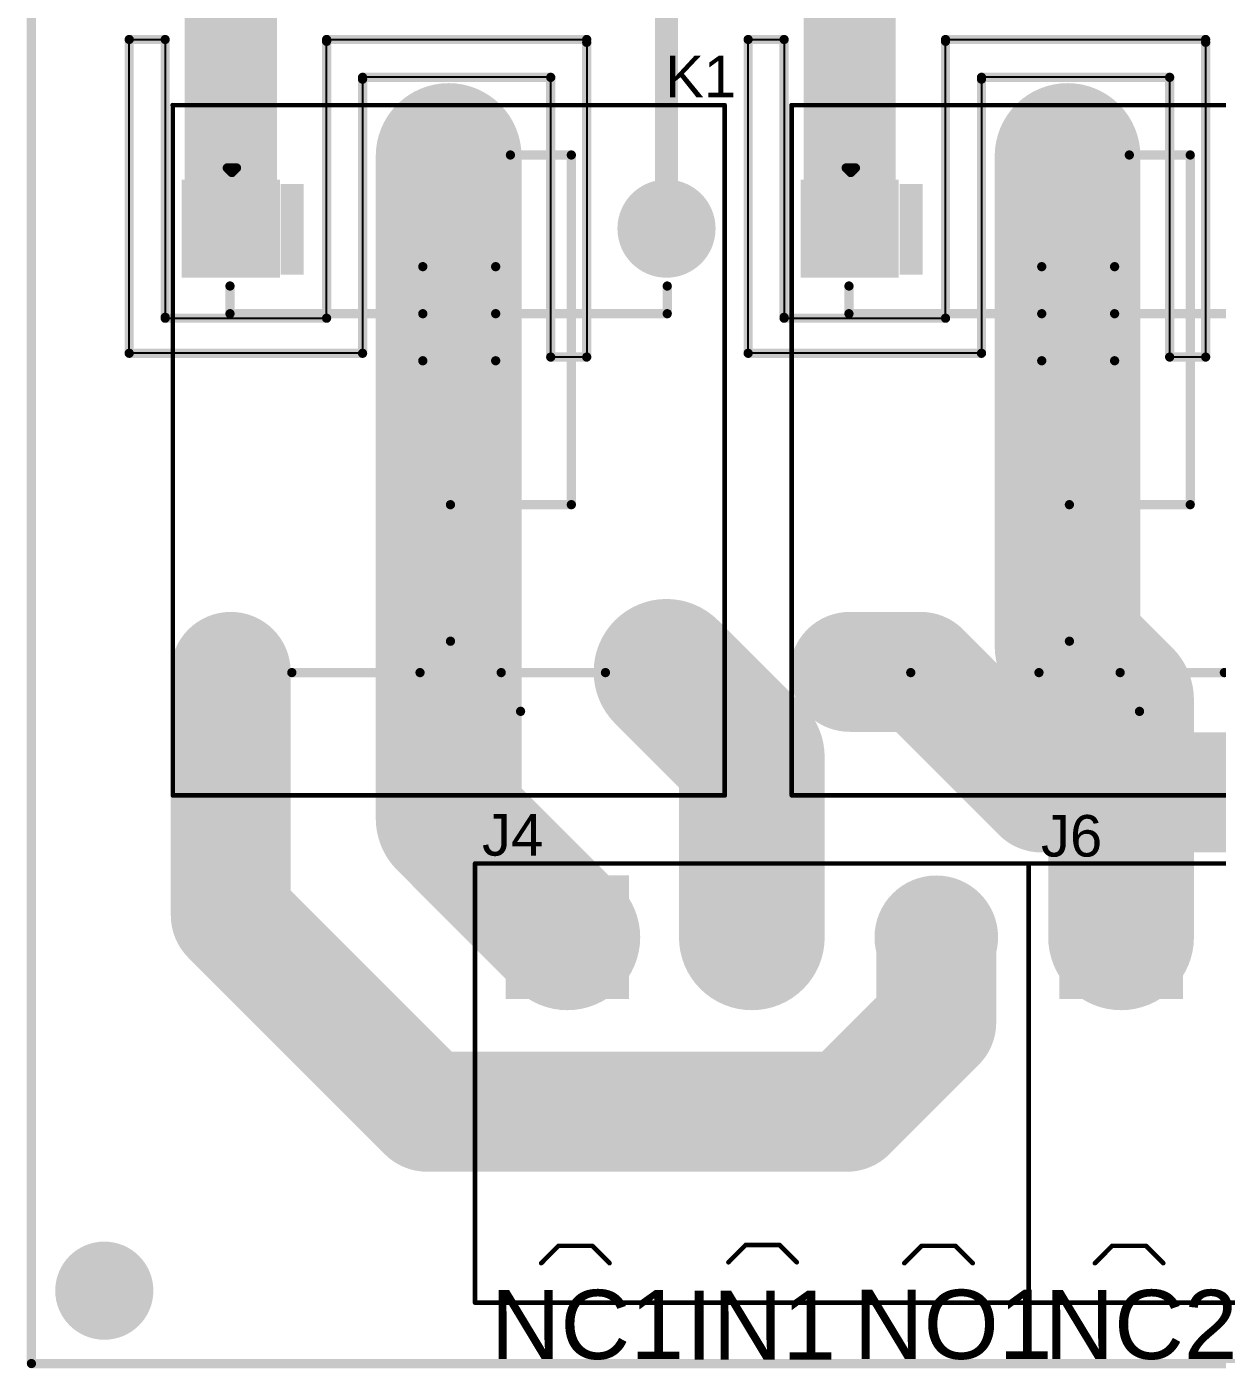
# Model space of a CAD drawing. Header units: millimetres. Extents: x -0.08 to 7.12, y -0.08 to 3.98.
# Drawn here: x -0.084 to 1.207, y -0.084 to 1.37 of the extents above; entities that cross this region are included whole.
import ezdxf

# ---------------------------------------------------------------- set-up
doc = ezdxf.new("R2010")
doc.units = ezdxf.units.MM
doc.header["$MEASUREMENT"] = 0
for name, color, linetype in [('BottomLayer', 5, 'Continuous'), ('BottomSolder', 6, 'Continuous'), ('Mechanical2', 216, 'Continuous'), ('MultiLayer', 9, 'Continuous'), ('PadHoleLayer', 156, 'Continuous'), ('TopLayer', 1, 'Continuous'), ('TopOverlay', 2, 'Continuous'), ('TopSolder', 216, 'Continuous')]:
    doc.layers.add(name, color=color, linetype=linetype)
doc.styles.add('Arial', font='', dxfattribs={"height": 0.2})
doc.styles.get('Arial').set_extended_font_data('Arial')

# ---------------------------------------------------------------- blocks, each defined once
blk = doc.blocks.new('WJ2EDGR_5_08_3P__13')
at = {"layer": 'BottomLayer'}
blk.add_hatch(color=5, dxfattribs=at).paths.add_polyline_path([(-0.063, 0.063), (0.063, 0.063), (0.063, -0.063), (-0.063, -0.063)])
h = blk.add_hatch(color=5, dxfattribs=at)
edge = h.paths.add_edge_path()
edge.add_arc((0.2, 0), 0.063, 0, 360)
h = blk.add_hatch(color=5, dxfattribs=at)
edge = h.paths.add_edge_path()
edge.add_arc((0.4, 0), 0.063, 0, 360)
at = {"layer": 'BottomSolder'}
blk.add_hatch(color=6, dxfattribs=at).paths.add_polyline_path([(-0.067, 0.067), (0.067, 0.067), (0.067, -0.067), (-0.067, -0.067)])
h = blk.add_hatch(color=6, dxfattribs=at)
edge = h.paths.add_edge_path()
edge.add_arc((0.2, 0), 0.067, 0, 360)
h = blk.add_hatch(color=6, dxfattribs=at)
edge = h.paths.add_edge_path()
edge.add_arc((0.4, 0), 0.067, 0, 360)
at = {"layer": 'MultiLayer'}
blk.add_hatch(color=9, dxfattribs=at).paths.add_polyline_path([(-0.063, 0.063), (0.063, 0.063), (0.063, -0.063), (-0.063, -0.063)])
h = blk.add_hatch(color=9, dxfattribs=at)
edge = h.paths.add_edge_path()
edge.add_arc((0.2, 0), 0.063, 0, 360)
h = blk.add_hatch(color=9, dxfattribs=at)
edge = h.paths.add_edge_path()
edge.add_arc((0.4, 0), 0.063, 0, 360)
at = {"layer": 'PadHoleLayer'}
h = blk.add_hatch(color=156, dxfattribs=at)
edge = h.paths.add_edge_path()
edge.add_arc((0, 0), 0.0315, 0, 360)
h = blk.add_hatch(color=156, dxfattribs=at)
edge = h.paths.add_edge_path()
edge.add_arc((0.2, 0), 0.0315, 0, 360)
h = blk.add_hatch(color=156, dxfattribs=at)
edge = h.paths.add_edge_path()
edge.add_arc((0.4, 0), 0.0315, 0, 360)
at = {"layer": 'TopLayer'}
blk.add_hatch(color=1, dxfattribs=at).paths.add_polyline_path([(-0.063, 0.063), (0.063, 0.063), (0.063, -0.063), (-0.063, -0.063)])
h = blk.add_hatch(color=1, dxfattribs=at)
edge = h.paths.add_edge_path()
edge.add_arc((0.2, 0), 0.063, 0, 360)
h = blk.add_hatch(color=1, dxfattribs=at)
edge = h.paths.add_edge_path()
edge.add_arc((0.4, 0), 0.063, 0, 360)
at = {"layer": 'TopSolder'}
blk.add_hatch(color=216, dxfattribs=at).paths.add_polyline_path([(-0.067, 0.067), (0.067, 0.067), (0.067, -0.067), (-0.067, -0.067)])
h = blk.add_hatch(color=216, dxfattribs=at)
edge = h.paths.add_edge_path()
edge.add_arc((0.2, 0), 0.067, 0, 360)
h = blk.add_hatch(color=216, dxfattribs=at)
edge = h.paths.add_edge_path()
edge.add_arc((0.4, 0), 0.067, 0, 360)
at = {"layer": 'TopOverlay', "const_width": 0.005}
for points in [[(-0.1, 0.08), (0.5, 0.08)], [(-0.1, -0.396), (-0.1, 0.08)], [(0.5, -0.396), (0.5, 0.08)], [(-0.0283, -0.3532), (-0.0096, -0.3344)], [(-0.0096, -0.3344), (0.027, -0.3344)], [(0.027, -0.3344), (0.0458, -0.3532)], [(0.1747, -0.3522), (0.1934, -0.3334)], [(0.1934, -0.3334), (0.23, -0.3334)], [(0.23, -0.3334), (0.2488, -0.3522)], [(0.3654, -0.3532), (0.3841, -0.3344)], [(0.3841, -0.3344), (0.4207, -0.3344)], [(0.4207, -0.3344), (0.4395, -0.3532)], [(-0.1, -0.396), (0.5, -0.396)]]:
    blk.add_lwpolyline(points, dxfattribs=at)
at = {"layer": 'TopOverlay', "const_width": 0.0025}
for points in [[(-0.1013, 0.08, 1), (-0.0988, 0.08, 1)], [(-0.1013, 0.08, 1), (-0.0988, 0.08, 1)], [(0.4988, 0.08, 1), (0.5012, 0.08, 1)], [(0.4988, 0.08, 1), (0.5012, 0.08, 1)], [(-0.0108, -0.3344, 1), (-0.0083, -0.3344, 1)], [(-0.0108, -0.3344, 1), (-0.0083, -0.3344, 1)], [(0.0257, -0.3344, 1), (0.0282, -0.3344, 1)], [(0.0257, -0.3344, 1), (0.0282, -0.3344, 1)], [(0.1922, -0.3334, 1), (0.1947, -0.3334, 1)], [(0.1922, -0.3334, 1), (0.1947, -0.3334, 1)], [(0.2287, -0.3334, 1), (0.2312, -0.3334, 1)], [(0.2287, -0.3334, 1), (0.2312, -0.3334, 1)], [(0.3829, -0.3344, 1), (0.3854, -0.3344, 1)], [(0.3829, -0.3344, 1), (0.3854, -0.3344, 1)], [(0.4194, -0.3344, 1), (0.4219, -0.3344, 1)], [(0.4194, -0.3344, 1), (0.4219, -0.3344, 1)], [(-0.0296, -0.3532, 1), (-0.0271, -0.3532, 1)], [(0.0445, -0.3532, 1), (0.047, -0.3532, 1)], [(0.1734, -0.3522, 1), (0.1759, -0.3522, 1)], [(0.2475, -0.3522, 1), (0.25, -0.3522, 1)], [(0.3641, -0.3532, 1), (0.3666, -0.3532, 1)], [(0.4382, -0.3532, 1), (0.4407, -0.3532, 1)], [(-0.1013, -0.396, 1), (-0.0988, -0.396, 1)], [(-0.1013, -0.396, 1), (-0.0988, -0.396, 1)], [(0.4988, -0.396, 1), (0.5012, -0.396, 1)], [(0.4988, -0.396, 1), (0.5012, -0.396, 1)]]:
    blk.add_lwpolyline(points, format="xyb", close=True, dxfattribs=at)
blk = doc.blocks.new('WJ2EDGR_5_08_3P__15')
at = {"layer": 'BottomLayer'}
blk.add_hatch(color=5, dxfattribs=at).paths.add_polyline_path([(-0.063, 0.063), (0.063, 0.063), (0.063, -0.063), (-0.063, -0.063)])
h = blk.add_hatch(color=5, dxfattribs=at)
edge = h.paths.add_edge_path()
edge.add_arc((0.2, 0), 0.063, 0, 360)
h = blk.add_hatch(color=5, dxfattribs=at)
edge = h.paths.add_edge_path()
edge.add_arc((0.4, 0), 0.063, 0, 360)
at = {"layer": 'BottomSolder'}
blk.add_hatch(color=6, dxfattribs=at).paths.add_polyline_path([(-0.067, 0.067), (0.067, 0.067), (0.067, -0.067), (-0.067, -0.067)])
h = blk.add_hatch(color=6, dxfattribs=at)
edge = h.paths.add_edge_path()
edge.add_arc((0.2, 0), 0.067, 0, 360)
h = blk.add_hatch(color=6, dxfattribs=at)
edge = h.paths.add_edge_path()
edge.add_arc((0.4, 0), 0.067, 0, 360)
at = {"layer": 'MultiLayer'}
blk.add_hatch(color=9, dxfattribs=at).paths.add_polyline_path([(-0.063, 0.063), (0.063, 0.063), (0.063, -0.063), (-0.063, -0.063)])
h = blk.add_hatch(color=9, dxfattribs=at)
edge = h.paths.add_edge_path()
edge.add_arc((0.2, 0), 0.063, 0, 360)
h = blk.add_hatch(color=9, dxfattribs=at)
edge = h.paths.add_edge_path()
edge.add_arc((0.4, 0), 0.063, 0, 360)
at = {"layer": 'PadHoleLayer'}
h = blk.add_hatch(color=156, dxfattribs=at)
edge = h.paths.add_edge_path()
edge.add_arc((0, 0), 0.0315, 0, 360)
h = blk.add_hatch(color=156, dxfattribs=at)
edge = h.paths.add_edge_path()
edge.add_arc((0.2, 0), 0.0315, 0, 360)
h = blk.add_hatch(color=156, dxfattribs=at)
edge = h.paths.add_edge_path()
edge.add_arc((0.4, 0), 0.0315, 0, 360)
at = {"layer": 'TopLayer'}
blk.add_hatch(color=1, dxfattribs=at).paths.add_polyline_path([(-0.063, 0.063), (0.063, 0.063), (0.063, -0.063), (-0.063, -0.063)])
h = blk.add_hatch(color=1, dxfattribs=at)
edge = h.paths.add_edge_path()
edge.add_arc((0.2, 0), 0.063, 0, 360)
h = blk.add_hatch(color=1, dxfattribs=at)
edge = h.paths.add_edge_path()
edge.add_arc((0.4, 0), 0.063, 0, 360)
at = {"layer": 'TopSolder'}
blk.add_hatch(color=216, dxfattribs=at).paths.add_polyline_path([(-0.067, 0.067), (0.067, 0.067), (0.067, -0.067), (-0.067, -0.067)])
h = blk.add_hatch(color=216, dxfattribs=at)
edge = h.paths.add_edge_path()
edge.add_arc((0.2, 0), 0.067, 0, 360)
h = blk.add_hatch(color=216, dxfattribs=at)
edge = h.paths.add_edge_path()
edge.add_arc((0.4, 0), 0.067, 0, 360)
at = {"layer": 'TopOverlay', "const_width": 0.005}
for points in [[(-0.1, 0.08), (0.5, 0.08)], [(-0.1, -0.396), (-0.1, 0.08)], [(0.5, -0.396), (0.5, 0.08)], [(-0.0283, -0.3532), (-0.0096, -0.3344)], [(-0.0096, -0.3344), (0.027, -0.3344)], [(0.027, -0.3344), (0.0458, -0.3532)], [(0.1747, -0.3522), (0.1934, -0.3334)], [(0.1934, -0.3334), (0.23, -0.3334)], [(0.23, -0.3334), (0.2488, -0.3522)], [(0.3654, -0.3532), (0.3841, -0.3344)], [(0.3841, -0.3344), (0.4207, -0.3344)], [(0.4207, -0.3344), (0.4395, -0.3532)], [(-0.1, -0.396), (0.5, -0.396)]]:
    blk.add_lwpolyline(points, dxfattribs=at)
at = {"layer": 'TopOverlay', "const_width": 0.0025}
for points in [[(-0.1013, 0.08, 1), (-0.0988, 0.08, 1)], [(-0.1013, 0.08, 1), (-0.0988, 0.08, 1)], [(0.4988, 0.08, 1), (0.5012, 0.08, 1)], [(0.4988, 0.08, 1), (0.5012, 0.08, 1)], [(-0.0108, -0.3344, 1), (-0.0083, -0.3344, 1)], [(-0.0108, -0.3344, 1), (-0.0083, -0.3344, 1)], [(0.0257, -0.3344, 1), (0.0282, -0.3344, 1)], [(0.0257, -0.3344, 1), (0.0282, -0.3344, 1)], [(0.1922, -0.3334, 1), (0.1947, -0.3334, 1)], [(0.1922, -0.3334, 1), (0.1947, -0.3334, 1)], [(0.2287, -0.3334, 1), (0.2312, -0.3334, 1)], [(0.2287, -0.3334, 1), (0.2312, -0.3334, 1)], [(0.3829, -0.3344, 1), (0.3854, -0.3344, 1)], [(0.3829, -0.3344, 1), (0.3854, -0.3344, 1)], [(0.4194, -0.3344, 1), (0.4219, -0.3344, 1)], [(0.4194, -0.3344, 1), (0.4219, -0.3344, 1)], [(-0.0296, -0.3532, 1), (-0.0271, -0.3532, 1)], [(0.0445, -0.3532, 1), (0.047, -0.3532, 1)], [(0.1734, -0.3522, 1), (0.1759, -0.3522, 1)], [(0.2475, -0.3522, 1), (0.25, -0.3522, 1)], [(0.3641, -0.3532, 1), (0.3666, -0.3532, 1)], [(0.4382, -0.3532, 1), (0.4407, -0.3532, 1)], [(-0.1013, -0.396, 1), (-0.0988, -0.396, 1)], [(-0.1013, -0.396, 1), (-0.0988, -0.396, 1)], [(0.4988, -0.396, 1), (0.5012, -0.396, 1)], [(0.4988, -0.396, 1), (0.5012, -0.396, 1)]]:
    blk.add_lwpolyline(points, format="xyb", close=True, dxfattribs=at)
blk = doc.blocks.new('JQC_3FF_005_1ZS_551__83')
at = {"layer": 'BottomLayer'}
h = blk.add_hatch(color=5, dxfattribs=at)
edge = h.paths.add_edge_path()
edge.add_arc((-0.2402, 0.2362), 0.0492, 0, 360)
h = blk.add_hatch(color=5, dxfattribs=at)
edge = h.paths.add_edge_path()
edge.add_arc((0.2402, 0.2362), 0.0492, 0, 360)
h = blk.add_hatch(color=5, dxfattribs=at)
edge = h.paths.add_edge_path()
edge.add_arc((-0.3189, 0), 0.0492, 0, 360)
blk.add_hatch(color=5, dxfattribs=at).paths.add_polyline_path([(-0.1909, -0.187), (-0.1909, -0.2854), (-0.2894, -0.2854), (-0.2894, -0.187)])
h = blk.add_hatch(color=5, dxfattribs=at)
edge = h.paths.add_edge_path()
edge.add_arc((0.2402, -0.2362), 0.0492, 0, 360)
at = {"layer": 'BottomSolder'}
h = blk.add_hatch(color=6, dxfattribs=at)
edge = h.paths.add_edge_path()
edge.add_arc((-0.2402, 0.2362), 0.0532, 0, 360)
h = blk.add_hatch(color=6, dxfattribs=at)
edge = h.paths.add_edge_path()
edge.add_arc((0.2402, 0.2362), 0.0532, 0, 360)
h = blk.add_hatch(color=6, dxfattribs=at)
edge = h.paths.add_edge_path()
edge.add_arc((-0.3189, 0), 0.0532, 0, 360)
blk.add_hatch(color=6, dxfattribs=at).paths.add_polyline_path([(-0.1869, -0.183), (-0.1869, -0.2894), (-0.2934, -0.2894), (-0.2934, -0.183)])
h = blk.add_hatch(color=6, dxfattribs=at)
edge = h.paths.add_edge_path()
edge.add_arc((0.2402, -0.2362), 0.0532, 0, 360)
at = {"layer": 'MultiLayer'}
h = blk.add_hatch(color=9, dxfattribs=at)
edge = h.paths.add_edge_path()
edge.add_arc((-0.2402, 0.2362), 0.0492, 0, 360)
h = blk.add_hatch(color=9, dxfattribs=at)
edge = h.paths.add_edge_path()
edge.add_arc((0.2402, 0.2362), 0.0492, 0, 360)
h = blk.add_hatch(color=9, dxfattribs=at)
edge = h.paths.add_edge_path()
edge.add_arc((-0.3189, 0), 0.0492, 0, 360)
blk.add_hatch(color=9, dxfattribs=at).paths.add_polyline_path([(-0.1909, -0.187), (-0.1909, -0.2854), (-0.2894, -0.2854), (-0.2894, -0.187)])
h = blk.add_hatch(color=9, dxfattribs=at)
edge = h.paths.add_edge_path()
edge.add_arc((0.2402, -0.2362), 0.0492, 0, 360)
at = {"layer": 'PadHoleLayer'}
h = blk.add_hatch(color=156, dxfattribs=at)
edge = h.paths.add_edge_path()
edge.add_arc((-0.2402, 0.2362), 0.026, 0, 360)
h = blk.add_hatch(color=156, dxfattribs=at)
edge = h.paths.add_edge_path()
edge.add_arc((0.2402, 0.2362), 0.026, 0, 360)
h = blk.add_hatch(color=156, dxfattribs=at)
edge = h.paths.add_edge_path()
edge.add_arc((-0.3189, 0), 0.026, 0, 360)
h = blk.add_hatch(color=156, dxfattribs=at)
edge = h.paths.add_edge_path()
edge.add_arc((-0.2402, -0.2362), 0.026, 0, 360)
h = blk.add_hatch(color=156, dxfattribs=at)
edge = h.paths.add_edge_path()
edge.add_arc((0.2402, -0.2362), 0.026, 0, 360)
at = {"layer": 'TopLayer'}
h = blk.add_hatch(color=1, dxfattribs=at)
edge = h.paths.add_edge_path()
edge.add_arc((-0.2402, 0.2362), 0.0492, 0, 360)
h = blk.add_hatch(color=1, dxfattribs=at)
edge = h.paths.add_edge_path()
edge.add_arc((0.2402, 0.2362), 0.0492, 0, 360)
h = blk.add_hatch(color=1, dxfattribs=at)
edge = h.paths.add_edge_path()
edge.add_arc((-0.3189, 0), 0.0492, 0, 360)
blk.add_hatch(color=1, dxfattribs=at).paths.add_polyline_path([(-0.1909, -0.187), (-0.1909, -0.2854), (-0.2894, -0.2854), (-0.2894, -0.187)])
h = blk.add_hatch(color=1, dxfattribs=at)
edge = h.paths.add_edge_path()
edge.add_arc((0.2402, -0.2362), 0.0492, 0, 360)
at = {"layer": 'TopOverlay'}
blk.add_hatch(color=2, dxfattribs=at).paths.add_polyline_path([(-0.1904, -0.182), (-0.1904, -0.157), (-0.2884, -0.157), (-0.2884, -0.182)])
at = {"layer": 'TopSolder'}
h = blk.add_hatch(color=216, dxfattribs=at)
edge = h.paths.add_edge_path()
edge.add_arc((-0.2402, 0.2362), 0.0532, 0, 360)
h = blk.add_hatch(color=216, dxfattribs=at)
edge = h.paths.add_edge_path()
edge.add_arc((0.2402, 0.2362), 0.0532, 0, 360)
h = blk.add_hatch(color=216, dxfattribs=at)
edge = h.paths.add_edge_path()
edge.add_arc((-0.3189, 0), 0.0532, 0, 360)
blk.add_hatch(color=216, dxfattribs=at).paths.add_polyline_path([(-0.1869, -0.183), (-0.1869, -0.2894), (-0.2934, -0.2894), (-0.2934, -0.183)])
h = blk.add_hatch(color=216, dxfattribs=at)
edge = h.paths.add_edge_path()
edge.add_arc((0.2402, -0.2362), 0.0532, 0, 360)
at = {"layer": 'TopOverlay'}
for points, const_width in [([(0.374, 0.2992), (-0.374, 0.2992)], 0.005), ([(-0.374, -0.2992), (-0.374, 0.2992)], 0.005), ([(0.374, -0.299), (0.374, 0.2994)], 0.005), ([(-0.148, 0.237), (-0.178, 0.237)], 0.01), ([(-0.148, 0.051), (-0.148, 0.237)], 0.01), ([(0.241, 0.057), (0.241, 0.17)], 0.01), ([(0.059, 0.133), (-0.32, 0.133)], 0.01), ([(-0.32, 0.067), (-0.32, 0.133)], 0.01), ([(0.059, 0.002), (0.059, 0.133)], 0.01), ([(0.207, 0.002), (0.283, 0.078)], 0.01), ([(-0.199, -0.028), (-0.199, 0.051)], 0.01), ([(-0.148, 0.051), (-0.199, 0.051)], 0.01), ([(-0.097, 0.051), (-0.148, 0.051)], 0.01), ([(-0.097, -0.028), (-0.097, 0.051)], 0.01), ([(0.207, 0.002), (0.059, 0.002)], 0.01), ([(-0.148, -0.028), (-0.199, -0.028)], 0.01), ([(-0.097, -0.028), (-0.148, -0.028)], 0.01), ([(-0.148, -0.237), (-0.148, -0.028)], 0.01), ([(0.241, -0.17), (0.241, -0.031)], 0.01), ([(-0.306, -0.24), (-0.306, -0.23)], 0.01), ([(-0.301, -0.235), (-0.306, -0.23)], 0.01), ([(-0.306, -0.24), (-0.301, -0.235)], 0.01), ([(-0.148, -0.237), (-0.178, -0.237)], 0.01), ([(-0.148, -0.237), (-0.178, -0.237)], 0.01), ([(0.374, -0.299), (-0.374, -0.299)], 0.005)]:
    blk.add_lwpolyline(points, dxfattribs=dict(at, const_width=const_width))
for points, const_width in [([(-0.3753, 0.2992, 1), (-0.3728, 0.2992, 1)], 0.0025), ([(-0.3753, 0.2992, 1), (-0.3728, 0.2992, 1)], 0.0025), ([(0.3728, 0.2994, 1), (0.3753, 0.2994, 1)], 0.0025), ([(0.3728, 0.2992, 1), (0.3753, 0.2992, 1)], 0.0025), ([(-0.1805, 0.237, 1), (-0.1755, 0.237, 1)], 0.005), ([(-0.1505, 0.237, 1), (-0.1455, 0.237, 1)], 0.005), ([(-0.1505, 0.237, 1), (-0.1455, 0.237, 1)], 0.005), ([(0.2385, 0.17, 1), (0.2435, 0.17, 1)], 0.005), ([(-0.3225, 0.133, 1), (-0.3175, 0.133, 1)], 0.005), ([(-0.3225, 0.133, 1), (-0.3175, 0.133, 1)], 0.005), ([(0.0565, 0.133, 1), (0.0615, 0.133, 1)], 0.005), ([(0.0565, 0.133, 1), (0.0615, 0.133, 1)], 0.005), ([(0.2805, 0.078, 1), (0.2855, 0.078, 1)], 0.005), ([(-0.3225, 0.067, 1), (-0.3175, 0.067, 1)], 0.005), ([(0.2385, 0.057, 1), (0.2435, 0.057, 1)], 0.005), ([(-0.2015, 0.051, 1), (-0.1965, 0.051, 1)], 0.005), ([(-0.2015, 0.051, 1), (-0.1965, 0.051, 1)], 0.005), ([(-0.1505, 0.051, 1), (-0.1455, 0.051, 1)], 0.005), ([(-0.1505, 0.051, 1), (-0.1455, 0.051, 1)], 0.005), ([(-0.1505, 0.051, 1), (-0.1455, 0.051, 1)], 0.005), ([(-0.0995, 0.051, 1), (-0.0945, 0.051, 1)], 0.005), ([(-0.0995, 0.051, 1), (-0.0945, 0.051, 1)], 0.005), ([(0.0565, 0.002, 1), (0.0615, 0.002, 1)], 0.005), ([(0.0565, 0.002, 1), (0.0615, 0.002, 1)], 0.005), ([(0.2045, 0.002, 1), (0.2095, 0.002, 1)], 0.005), ([(0.2045, 0.002, 1), (0.2095, 0.002, 1)], 0.005), ([(-0.2015, -0.028, 1), (-0.1965, -0.028, 1)], 0.005), ([(-0.2015, -0.028, 1), (-0.1965, -0.028, 1)], 0.005), ([(-0.1505, -0.028, 1), (-0.1455, -0.028, 1)], 0.005), ([(-0.1505, -0.028, 1), (-0.1455, -0.028, 1)], 0.005), ([(-0.1505, -0.028, 1), (-0.1455, -0.028, 1)], 0.005), ([(-0.0995, -0.028, 1), (-0.0945, -0.028, 1)], 0.005), ([(-0.0995, -0.028, 1), (-0.0945, -0.028, 1)], 0.005), ([(0.2385, -0.031, 1), (0.2435, -0.031, 1)], 0.005), ([(0.2385, -0.17, 1), (0.2435, -0.17, 1)], 0.005), ([(-0.3085, -0.23, 1), (-0.3035, -0.23, 1)], 0.005), ([(-0.3085, -0.23, 1), (-0.3035, -0.23, 1)], 0.005), ([(-0.3035, -0.235, 1), (-0.2985, -0.235, 1)], 0.005), ([(-0.3035, -0.235, 1), (-0.2985, -0.235, 1)], 0.005), ([(-0.1805, -0.237, 1), (-0.1755, -0.237, 1)], 0.005), ([(-0.1805, -0.237, 1), (-0.1755, -0.237, 1)], 0.005), ([(-0.1505, -0.237, 1), (-0.1455, -0.237, 1)], 0.005), ([(-0.1505, -0.237, 1), (-0.1455, -0.237, 1)], 0.005), ([(-0.1505, -0.237, 1), (-0.1455, -0.237, 1)], 0.005), ([(-0.3085, -0.24, 1), (-0.3035, -0.24, 1)], 0.005), ([(-0.3085, -0.24, 1), (-0.3035, -0.24, 1)], 0.005), ([(-0.3753, -0.299, 1), (-0.3728, -0.299, 1)], 0.0025), ([(-0.3753, -0.2992, 1), (-0.3728, -0.2992, 1)], 0.0025), ([(0.3728, -0.299, 1), (0.3753, -0.299, 1)], 0.0025), ([(0.3728, -0.299, 1), (0.3753, -0.299, 1)], 0.0025)]:
    blk.add_lwpolyline(points, format="xyb", close=True, dxfattribs=dict(at, const_width=const_width))
blk = doc.blocks.new('JQC_3FF_005_1ZS_551__84')
at = {"layer": 'BottomLayer'}
h = blk.add_hatch(color=5, dxfattribs=at)
edge = h.paths.add_edge_path()
edge.add_arc((-0.2402, 0.2362), 0.0492, 0, 360)
h = blk.add_hatch(color=5, dxfattribs=at)
edge = h.paths.add_edge_path()
edge.add_arc((0.2402, 0.2362), 0.0492, 0, 360)
h = blk.add_hatch(color=5, dxfattribs=at)
edge = h.paths.add_edge_path()
edge.add_arc((-0.3189, 0), 0.0492, 0, 360)
blk.add_hatch(color=5, dxfattribs=at).paths.add_polyline_path([(-0.1909, -0.187), (-0.1909, -0.2854), (-0.2894, -0.2854), (-0.2894, -0.187)])
h = blk.add_hatch(color=5, dxfattribs=at)
edge = h.paths.add_edge_path()
edge.add_arc((0.2402, -0.2362), 0.0492, 0, 360)
at = {"layer": 'BottomSolder'}
h = blk.add_hatch(color=6, dxfattribs=at)
edge = h.paths.add_edge_path()
edge.add_arc((-0.2402, 0.2362), 0.0532, 0, 360)
h = blk.add_hatch(color=6, dxfattribs=at)
edge = h.paths.add_edge_path()
edge.add_arc((0.2402, 0.2362), 0.0532, 0, 360)
h = blk.add_hatch(color=6, dxfattribs=at)
edge = h.paths.add_edge_path()
edge.add_arc((-0.3189, 0), 0.0532, 0, 360)
blk.add_hatch(color=6, dxfattribs=at).paths.add_polyline_path([(-0.1869, -0.183), (-0.1869, -0.2894), (-0.2934, -0.2894), (-0.2934, -0.183)])
h = blk.add_hatch(color=6, dxfattribs=at)
edge = h.paths.add_edge_path()
edge.add_arc((0.2402, -0.2362), 0.0532, 0, 360)
at = {"layer": 'MultiLayer'}
h = blk.add_hatch(color=9, dxfattribs=at)
edge = h.paths.add_edge_path()
edge.add_arc((-0.2402, 0.2362), 0.0492, 0, 360)
h = blk.add_hatch(color=9, dxfattribs=at)
edge = h.paths.add_edge_path()
edge.add_arc((0.2402, 0.2362), 0.0492, 0, 360)
h = blk.add_hatch(color=9, dxfattribs=at)
edge = h.paths.add_edge_path()
edge.add_arc((-0.3189, 0), 0.0492, 0, 360)
blk.add_hatch(color=9, dxfattribs=at).paths.add_polyline_path([(-0.1909, -0.187), (-0.1909, -0.2854), (-0.2894, -0.2854), (-0.2894, -0.187)])
h = blk.add_hatch(color=9, dxfattribs=at)
edge = h.paths.add_edge_path()
edge.add_arc((0.2402, -0.2362), 0.0492, 0, 360)
at = {"layer": 'PadHoleLayer'}
h = blk.add_hatch(color=156, dxfattribs=at)
edge = h.paths.add_edge_path()
edge.add_arc((-0.2402, 0.2362), 0.026, 0, 360)
h = blk.add_hatch(color=156, dxfattribs=at)
edge = h.paths.add_edge_path()
edge.add_arc((0.2402, 0.2362), 0.026, 0, 360)
h = blk.add_hatch(color=156, dxfattribs=at)
edge = h.paths.add_edge_path()
edge.add_arc((-0.3189, 0), 0.026, 0, 360)
h = blk.add_hatch(color=156, dxfattribs=at)
edge = h.paths.add_edge_path()
edge.add_arc((-0.2402, -0.2362), 0.026, 0, 360)
h = blk.add_hatch(color=156, dxfattribs=at)
edge = h.paths.add_edge_path()
edge.add_arc((0.2402, -0.2362), 0.026, 0, 360)
at = {"layer": 'TopLayer'}
h = blk.add_hatch(color=1, dxfattribs=at)
edge = h.paths.add_edge_path()
edge.add_arc((-0.2402, 0.2362), 0.0492, 0, 360)
h = blk.add_hatch(color=1, dxfattribs=at)
edge = h.paths.add_edge_path()
edge.add_arc((0.2402, 0.2362), 0.0492, 0, 360)
h = blk.add_hatch(color=1, dxfattribs=at)
edge = h.paths.add_edge_path()
edge.add_arc((-0.3189, 0), 0.0492, 0, 360)
blk.add_hatch(color=1, dxfattribs=at).paths.add_polyline_path([(-0.1909, -0.187), (-0.1909, -0.2854), (-0.2894, -0.2854), (-0.2894, -0.187)])
h = blk.add_hatch(color=1, dxfattribs=at)
edge = h.paths.add_edge_path()
edge.add_arc((0.2402, -0.2362), 0.0492, 0, 360)
at = {"layer": 'TopOverlay'}
blk.add_hatch(color=2, dxfattribs=at).paths.add_polyline_path([(-0.1904, -0.1821), (-0.1904, -0.1571), (-0.2884, -0.1571), (-0.2884, -0.1821)])
at = {"layer": 'TopSolder'}
h = blk.add_hatch(color=216, dxfattribs=at)
edge = h.paths.add_edge_path()
edge.add_arc((-0.2402, 0.2362), 0.0532, 0, 360)
h = blk.add_hatch(color=216, dxfattribs=at)
edge = h.paths.add_edge_path()
edge.add_arc((0.2402, 0.2362), 0.0532, 0, 360)
h = blk.add_hatch(color=216, dxfattribs=at)
edge = h.paths.add_edge_path()
edge.add_arc((-0.3189, 0), 0.0532, 0, 360)
blk.add_hatch(color=216, dxfattribs=at).paths.add_polyline_path([(-0.1869, -0.183), (-0.1869, -0.2894), (-0.2934, -0.2894), (-0.2934, -0.183)])
h = blk.add_hatch(color=216, dxfattribs=at)
edge = h.paths.add_edge_path()
edge.add_arc((0.2402, -0.2362), 0.0532, 0, 360)
at = {"layer": 'TopOverlay'}
for points, const_width in [([(-0.374, -0.2992), (-0.374, 0.2992)], 0.005), ([(0.374, 0.2992), (-0.374, 0.2992)], 0.005), ([(0.374, -0.299), (0.374, 0.2994)], 0.005), ([(-0.148, 0.237), (-0.178, 0.237)], 0.01), ([(-0.148, 0.051), (-0.148, 0.237)], 0.01), ([(0.241, 0.057), (0.241, 0.17)], 0.01), ([(-0.32, 0.067), (-0.32, 0.133)], 0.01), ([(0.059, 0.133), (-0.32, 0.133)], 0.01), ([(0.059, 0.002), (0.059, 0.133)], 0.01), ([(0.207, 0.002), (0.283, 0.078)], 0.01), ([(-0.148, 0.051), (-0.199, 0.051)], 0.01), ([(-0.199, -0.028), (-0.199, 0.051)], 0.01), ([(-0.097, 0.051), (-0.148, 0.051)], 0.01), ([(-0.097, -0.028), (-0.097, 0.051)], 0.01), ([(0.207, 0.002), (0.059, 0.002)], 0.01), ([(-0.148, -0.028), (-0.199, -0.028)], 0.01), ([(-0.148, -0.237), (-0.148, -0.028)], 0.01), ([(-0.097, -0.028), (-0.148, -0.028)], 0.01), ([(0.241, -0.17), (0.241, -0.031)], 0.01), ([(-0.301, -0.235), (-0.306, -0.23)], 0.01), ([(-0.306, -0.24), (-0.306, -0.23)], 0.01), ([(-0.306, -0.24), (-0.301, -0.235)], 0.01), ([(-0.148, -0.237), (-0.178, -0.237)], 0.01), ([(-0.148, -0.237), (-0.178, -0.237)], 0.01), ([(0.374, -0.299), (-0.374, -0.299)], 0.005)]:
    blk.add_lwpolyline(points, dxfattribs=dict(at, const_width=const_width))
for points, const_width in [([(-0.3753, 0.2992, 1), (-0.3728, 0.2992, 1)], 0.0025), ([(-0.3753, 0.2992, 1), (-0.3728, 0.2992, 1)], 0.0025), ([(0.3728, 0.2994, 1), (0.3753, 0.2994, 1)], 0.0025), ([(0.3728, 0.2992, 1), (0.3753, 0.2992, 1)], 0.0025), ([(-0.1805, 0.237, 1), (-0.1755, 0.237, 1)], 0.005), ([(-0.1505, 0.237, 1), (-0.1455, 0.237, 1)], 0.005), ([(-0.1505, 0.237, 1), (-0.1455, 0.237, 1)], 0.005), ([(0.2385, 0.17, 1), (0.2435, 0.17, 1)], 0.005), ([(-0.3225, 0.133, 1), (-0.3175, 0.133, 1)], 0.005), ([(-0.3225, 0.133, 1), (-0.3175, 0.133, 1)], 0.005), ([(0.0565, 0.133, 1), (0.0615, 0.133, 1)], 0.005), ([(0.0565, 0.133, 1), (0.0615, 0.133, 1)], 0.005), ([(0.2805, 0.078, 1), (0.2855, 0.078, 1)], 0.005), ([(-0.3225, 0.067, 1), (-0.3175, 0.067, 1)], 0.005), ([(0.2385, 0.057, 1), (0.2435, 0.057, 1)], 0.005), ([(-0.2015, 0.051, 1), (-0.1965, 0.051, 1)], 0.005), ([(-0.2015, 0.051, 1), (-0.1965, 0.051, 1)], 0.005), ([(-0.1505, 0.051, 1), (-0.1455, 0.051, 1)], 0.005), ([(-0.1505, 0.051, 1), (-0.1455, 0.051, 1)], 0.005), ([(-0.1505, 0.051, 1), (-0.1455, 0.051, 1)], 0.005), ([(-0.0995, 0.051, 1), (-0.0945, 0.051, 1)], 0.005), ([(-0.0995, 0.051, 1), (-0.0945, 0.051, 1)], 0.005), ([(0.0565, 0.002, 1), (0.0615, 0.002, 1)], 0.005), ([(0.0565, 0.002, 1), (0.0615, 0.002, 1)], 0.005), ([(0.2045, 0.002, 1), (0.2095, 0.002, 1)], 0.005), ([(0.2045, 0.002, 1), (0.2095, 0.002, 1)], 0.005), ([(-0.2015, -0.028, 1), (-0.1965, -0.028, 1)], 0.005), ([(-0.2015, -0.028, 1), (-0.1965, -0.028, 1)], 0.005), ([(-0.1505, -0.028, 1), (-0.1455, -0.028, 1)], 0.005), ([(-0.1505, -0.028, 1), (-0.1455, -0.028, 1)], 0.005), ([(-0.1505, -0.028, 1), (-0.1455, -0.028, 1)], 0.005), ([(-0.0995, -0.028, 1), (-0.0945, -0.028, 1)], 0.005), ([(-0.0995, -0.028, 1), (-0.0945, -0.028, 1)], 0.005), ([(0.2385, -0.031, 1), (0.2435, -0.031, 1)], 0.005), ([(0.2385, -0.17, 1), (0.2435, -0.17, 1)], 0.005), ([(-0.3085, -0.23, 1), (-0.3035, -0.23, 1)], 0.005), ([(-0.3085, -0.23, 1), (-0.3035, -0.23, 1)], 0.005), ([(-0.3035, -0.235, 1), (-0.2985, -0.235, 1)], 0.005), ([(-0.3035, -0.235, 1), (-0.2985, -0.235, 1)], 0.005), ([(-0.1805, -0.237, 1), (-0.1755, -0.237, 1)], 0.005), ([(-0.1805, -0.237, 1), (-0.1755, -0.237, 1)], 0.005), ([(-0.1505, -0.237, 1), (-0.1455, -0.237, 1)], 0.005), ([(-0.1505, -0.237, 1), (-0.1455, -0.237, 1)], 0.005), ([(-0.1505, -0.237, 1), (-0.1455, -0.237, 1)], 0.005), ([(-0.3085, -0.24, 1), (-0.3035, -0.24, 1)], 0.005), ([(-0.3085, -0.24, 1), (-0.3035, -0.24, 1)], 0.005), ([(-0.3753, -0.299, 1), (-0.3728, -0.299, 1)], 0.0025), ([(-0.3753, -0.2992, 1), (-0.3728, -0.2992, 1)], 0.0025), ([(0.3728, -0.299, 1), (0.3753, -0.299, 1)], 0.0025), ([(0.3728, -0.299, 1), (0.3753, -0.299, 1)], 0.0025)]:
    blk.add_lwpolyline(points, format="xyb", close=True, dxfattribs=dict(at, const_width=const_width))

msp = doc.modelspace()

# ---------------------------------------------------------------- hatches: boundary and pattern name
at = {"layer": 'BottomLayer'}
h = msp.add_hatch(color=5, dxfattribs=at)
edge = h.paths.add_edge_path()
edge.add_arc((0, 0), 0.0492, 0, 360)
at = {"layer": 'BottomSolder'}
h = msp.add_hatch(color=6, dxfattribs=at)
edge = h.paths.add_edge_path()
edge.add_arc((0, 0), 0.0532, 0, 360)
at = {"layer": 'MultiLayer'}
h = msp.add_hatch(color=9, dxfattribs=at)
edge = h.paths.add_edge_path()
edge.add_arc((0, 0), 0.0492, 0, 360)
at = {"layer": 'PadHoleLayer'}
h = msp.add_hatch(color=156, dxfattribs=at)
edge = h.paths.add_edge_path()
edge.add_arc((0, 0), 0.0413, 0, 360)
at = {"layer": 'TopLayer'}
h = msp.add_hatch(color=1, dxfattribs=at)
edge = h.paths.add_edge_path()
edge.add_arc((0, 0), 0.0492, 0, 360)
at = {"layer": 'TopSolder'}
h = msp.add_hatch(color=216, dxfattribs=at)
edge = h.paths.add_edge_path()
edge.add_arc((0, 0), 0.0532, 0, 360)

# ---------------------------------------------------------------- linework, layer by layer
at = {"layer": 'BottomLayer'}
for points, const_width in [([(0.8081, 1.1511), (0.8081, 2.138)], 0.1), ([(0.6095, 1.1511), (0.6095, 2.0015)], 0.025), ([(0.3733, 0.5117), (0.3733, 1.2298)], 0.158), ([(1.0443, 0.6987), (1.0443, 1.2298)], 0.158), ([(1.0443, 0.6987), (1.1023, 0.6407)], 0.158), ([(0.6095, 0.6707), (0.702, 0.5783)], 0.158), ([(1.1023, 0.383), (1.1023, 0.6407)], 0.158), ([(0.702, 0.383), (0.702, 0.5783)], 0.158), ([(0.3733, 0.5117), (0.502, 0.383)], 0.158)]:
    msp.add_lwpolyline(points, dxfattribs=dict(at, const_width=const_width))
for points, const_width in [([(0.3338, 1.2298, 1), (0.4128, 1.2298, 1)], 0.079), ([(1.0048, 1.2298, 1), (1.0838, 1.2298, 1)], 0.079), ([(0.7831, 1.1511, 1), (0.8331, 1.1511, 1)], 0.05), ([(0.6033, 1.1511, 1), (0.6158, 1.1511, 1)], 0.0125), ([(1.0048, 0.6987, 1), (1.0838, 0.6987, 1)], 0.079), ([(1.0048, 0.6987, 1), (1.0838, 0.6987, 1)], 0.079), ([(0.57, 0.6707, 1), (0.649, 0.6707, 1)], 0.079), ([(1.0628, 0.6407, 1), (1.1418, 0.6407, 1)], 0.079), ([(1.0628, 0.6407, 1), (1.1418, 0.6407, 1)], 0.079), ([(0.6625, 0.5783, 1), (0.7415, 0.5783, 1)], 0.079), ([(0.6625, 0.5783, 1), (0.7415, 0.5783, 1)], 0.079), ([(0.3338, 0.5117, 1), (0.4128, 0.5117, 1)], 0.079), ([(0.3338, 0.5117, 1), (0.4128, 0.5117, 1)], 0.079), ([(0.4625, 0.383, 1), (0.5415, 0.383, 1)], 0.079), ([(0.6625, 0.383, 1), (0.7415, 0.383, 1)], 0.079), ([(1.0628, 0.383, 1), (1.1418, 0.383, 1)], 0.079)]:
    msp.add_lwpolyline(points, format="xyb", close=True, dxfattribs=dict(at, const_width=const_width))
at = {"layer": 'Mechanical2', "const_width": 0.01}
for points in [[(-0.079, 3.832), (-0.079, -0.079)], [(0.027, 1.3561), (0.066, 1.3561)], [(0.027, 1.016), (0.027, 1.3561)], [(0.066, 1.055), (0.066, 1.3561)], [(0.241, 1.3561), (0.523, 1.3561)], [(0.241, 1.054), (0.241, 1.3541)], [(0.523, 1.0119), (0.523, 1.353)], [(0.698, 1.3561), (0.737, 1.3561)], [(0.698, 1.016), (0.698, 1.3561)], [(0.737, 1.055), (0.737, 1.3561)], [(0.912, 1.3561), (1.194, 1.3561)], [(0.912, 1.054), (0.912, 1.3541)], [(1.194, 1.0119), (1.194, 1.353)], [(0.28, 1.3151), (0.484, 1.3151)], [(0.28, 1.016), (0.28, 1.3131)], [(0.484, 1.0119), (0.484, 1.315)], [(0.951, 1.3151), (1.155, 1.3151)], [(0.951, 1.016), (0.951, 1.3131)], [(1.155, 1.0119), (1.155, 1.315)], [(0.066, 1.054), (0.241, 1.054)], [(0.737, 1.054), (0.912, 1.054)], [(0.027, 1.016), (0.28, 1.016)], [(0.698, 1.016), (0.951, 1.016)], [(0.484, 1.0119), (0.523, 1.0119)], [(1.155, 1.0119), (1.194, 1.0119)], [(-0.079, -0.079), (6.864, -0.079)]]:
    msp.add_lwpolyline(points, dxfattribs=at)
at = {"layer": 'Mechanical2', "const_width": 0.005}
for points in [[(0.0245, 1.3561, 1), (0.0295, 1.3561, 1)], [(0.0245, 1.3561, 1), (0.0295, 1.3561, 1)], [(0.0635, 1.3561, 1), (0.0685, 1.3561, 1)], [(0.0635, 1.3561, 1), (0.0685, 1.3561, 1)], [(0.2385, 1.3561, 1), (0.2435, 1.3561, 1)], [(0.2385, 1.3541, 1), (0.2435, 1.3541, 1)], [(0.5205, 1.3561, 1), (0.5255, 1.3561, 1)], [(0.5205, 1.353, 1), (0.5255, 1.353, 1)], [(0.6955, 1.3561, 1), (0.7005, 1.3561, 1)], [(0.6955, 1.3561, 1), (0.7005, 1.3561, 1)], [(0.7345, 1.3561, 1), (0.7395, 1.3561, 1)], [(0.7345, 1.3561, 1), (0.7395, 1.3561, 1)], [(0.9095, 1.3561, 1), (0.9145, 1.3561, 1)], [(0.9095, 1.3541, 1), (0.9145, 1.3541, 1)], [(1.1915, 1.3561, 1), (1.1965, 1.3561, 1)], [(1.1915, 1.353, 1), (1.1965, 1.353, 1)], [(0.2775, 1.3151, 1), (0.2825, 1.3151, 1)], [(0.2775, 1.3131, 1), (0.2825, 1.3131, 1)], [(0.4815, 1.3151, 1), (0.4865, 1.3151, 1)], [(0.4815, 1.315, 1), (0.4865, 1.315, 1)], [(0.9485, 1.3151, 1), (0.9535, 1.3151, 1)], [(0.9485, 1.3131, 1), (0.9535, 1.3131, 1)], [(1.1525, 1.3151, 1), (1.1575, 1.3151, 1)], [(1.1525, 1.315, 1), (1.1575, 1.315, 1)], [(0.0635, 1.055, 1), (0.0685, 1.055, 1)], [(0.0635, 1.054, 1), (0.0685, 1.054, 1)], [(0.2385, 1.054, 1), (0.2435, 1.054, 1)], [(0.2385, 1.054, 1), (0.2435, 1.054, 1)], [(0.7345, 1.055, 1), (0.7395, 1.055, 1)], [(0.7345, 1.054, 1), (0.7395, 1.054, 1)], [(0.9095, 1.054, 1), (0.9145, 1.054, 1)], [(0.9095, 1.054, 1), (0.9145, 1.054, 1)], [(0.0245, 1.016, 1), (0.0295, 1.016, 1)], [(0.0245, 1.016, 1), (0.0295, 1.016, 1)], [(0.2775, 1.016, 1), (0.2825, 1.016, 1)], [(0.2775, 1.016, 1), (0.2825, 1.016, 1)], [(0.6955, 1.016, 1), (0.7005, 1.016, 1)], [(0.6955, 1.016, 1), (0.7005, 1.016, 1)], [(0.9485, 1.016, 1), (0.9535, 1.016, 1)], [(0.9485, 1.016, 1), (0.9535, 1.016, 1)], [(0.4815, 1.0119, 1), (0.4865, 1.0119, 1)], [(0.4815, 1.0119, 1), (0.4865, 1.0119, 1)], [(0.5205, 1.0119, 1), (0.5255, 1.0119, 1)], [(0.5205, 1.0119, 1), (0.5255, 1.0119, 1)], [(1.1525, 1.0119, 1), (1.1575, 1.0119, 1)], [(1.1525, 1.0119, 1), (1.1575, 1.0119, 1)], [(1.1915, 1.0119, 1), (1.1965, 1.0119, 1)], [(1.1915, 1.0119, 1), (1.1965, 1.0119, 1)], [(-0.0815, -0.079, 1), (-0.0765, -0.079, 1)], [(-0.0815, -0.079, 1), (-0.0765, -0.079, 1)]]:
    msp.add_lwpolyline(points, format="xyb", close=True, dxfattribs=at)
at = {"layer": 'MultiLayer'}
for p, q in [((0.027, 1.016), (0.027, 1.3561)), ((0.027, 1.3561), (0.066, 1.3561)), ((0.066, 1.3561), (0.066, 1.054)), ((0.241, 1.054), (0.241, 1.3561)), ((0.241, 1.3561), (0.523, 1.3561)), ((0.523, 1.3561), (0.523, 1.0119)), ((0.698, 1.016), (0.698, 1.3561)), ((0.698, 1.3561), (0.737, 1.3561)), ((0.737, 1.3561), (0.737, 1.054)), ((0.912, 1.054), (0.912, 1.3561)), ((0.912, 1.3561), (1.194, 1.3561)), ((1.194, 1.3561), (1.194, 1.0119)), ((0.484, 1.3151), (0.28, 1.3151)), ((0.28, 1.3151), (0.28, 1.016)), ((0.484, 1.0119), (0.484, 1.3151)), ((1.155, 1.3151), (0.951, 1.3151)), ((0.951, 1.3151), (0.951, 1.016)), ((1.155, 1.0119), (1.155, 1.3151)), ((0.066, 1.054), (0.241, 1.054)), ((0.737, 1.054), (0.912, 1.054)), ((0.28, 1.016), (0.027, 1.016)), ((0.523, 1.0119), (0.484, 1.0119)), ((0.951, 1.016), (0.698, 1.016)), ((1.194, 1.0119), (1.155, 1.0119))]:
    msp.add_line(p, q, dxfattribs=at)
at = {"layer": 'TopLayer'}
for points, const_width in [([(0.1371, 1.1511), (0.1371, 1.4835)], 0.1), ([(0.8081, 1.1511), (0.8081, 1.491)], 0.1), ([(0.1371, 0.4068), (0.1371, 0.6707)], 0.13), ([(0.8081, 0.6707), (0.8851, 0.6707)], 0.13), ([(0.8851, 0.6707), (1.0158, 0.54)], 0.13), ([(1.0158, 0.54), (1.3453, 0.54)], 0.13), ([(0.1371, 0.4068), (0.35, 0.1939)], 0.13), ([(0.902, 0.2907), (0.902, 0.383)], 0.13), ([(0.8052, 0.1939), (0.902, 0.2907)], 0.13), ([(0.35, 0.1939), (0.8052, 0.1939)], 0.13)]:
    msp.add_lwpolyline(points, dxfattribs=dict(at, const_width=const_width))
for points, const_width in [([(0.1121, 1.1511, 1), (0.1621, 1.1511, 1)], 0.05), ([(0.7831, 1.1511, 1), (0.8331, 1.1511, 1)], 0.05), ([(0.1046, 0.6707, 1), (0.1696, 0.6707, 1)], 0.065), ([(0.7756, 0.6707, 1), (0.8406, 0.6707, 1)], 0.065), ([(0.8526, 0.6707, 1), (0.9176, 0.6707, 1)], 0.065), ([(0.8526, 0.6707, 1), (0.9176, 0.6707, 1)], 0.065), ([(0.9833, 0.54, 1), (1.0483, 0.54, 1)], 0.065), ([(0.9833, 0.54, 1), (1.0483, 0.54, 1)], 0.065), ([(0.1046, 0.4068, 1), (0.1696, 0.4068, 1)], 0.065), ([(0.1046, 0.4068, 1), (0.1696, 0.4068, 1)], 0.065), ([(0.8695, 0.383, 1), (0.9345, 0.383, 1)], 0.065), ([(0.8695, 0.2907, 1), (0.9345, 0.2907, 1)], 0.065), ([(0.8695, 0.2907, 1), (0.9345, 0.2907, 1)], 0.065), ([(0.3175, 0.1939, 1), (0.3825, 0.1939, 1)], 0.065), ([(0.3175, 0.1939, 1), (0.3825, 0.1939, 1)], 0.065), ([(0.7727, 0.1939, 1), (0.8377, 0.1939, 1)], 0.065), ([(0.7727, 0.1939, 1), (0.8377, 0.1939, 1)], 0.065)]:
    msp.add_lwpolyline(points, format="xyb", close=True, dxfattribs=dict(at, const_width=const_width))

# ---------------------------------------------------------------- block references
at = {"rotation": 270}
for name, p in [('JQC_3FF_005_1ZS_551__84', (0.3733, 0.9109)), ('JQC_3FF_005_1ZS_551__83', (1.0443, 0.9109))]:
    msp.add_blockref(name, p, dxfattribs=at)
for name, p in [('WJ2EDGR_5_08_3P__15', (0.502, 0.383)), ('WJ2EDGR_5_08_3P__13', (1.1023, 0.383))]:
    msp.add_blockref(name, p)

# ---------------------------------------------------------------- texts
at = {"layer": 'TopOverlay', "style": 'Arial'}
for s, p in [('K1', (0.608, 1.2935)), ('J4', (0.4095, 0.4715)), ('J6', (1.0155, 0.4705))]:
    msp.add_text(s, height=0.045, dxfattribs=at).set_placement(p)
for s, p in [('NC1', (0.4188, -0.0741)), ('IN1', (0.6304, -0.0749)), ('NO1', (0.8126, -0.074)), ('NC2', (1.0191, -0.0741))]:
    msp.add_text(s, height=0.075, rotation=360, dxfattribs=at).set_placement(p)

doc.saveas('drawing.dxf')
